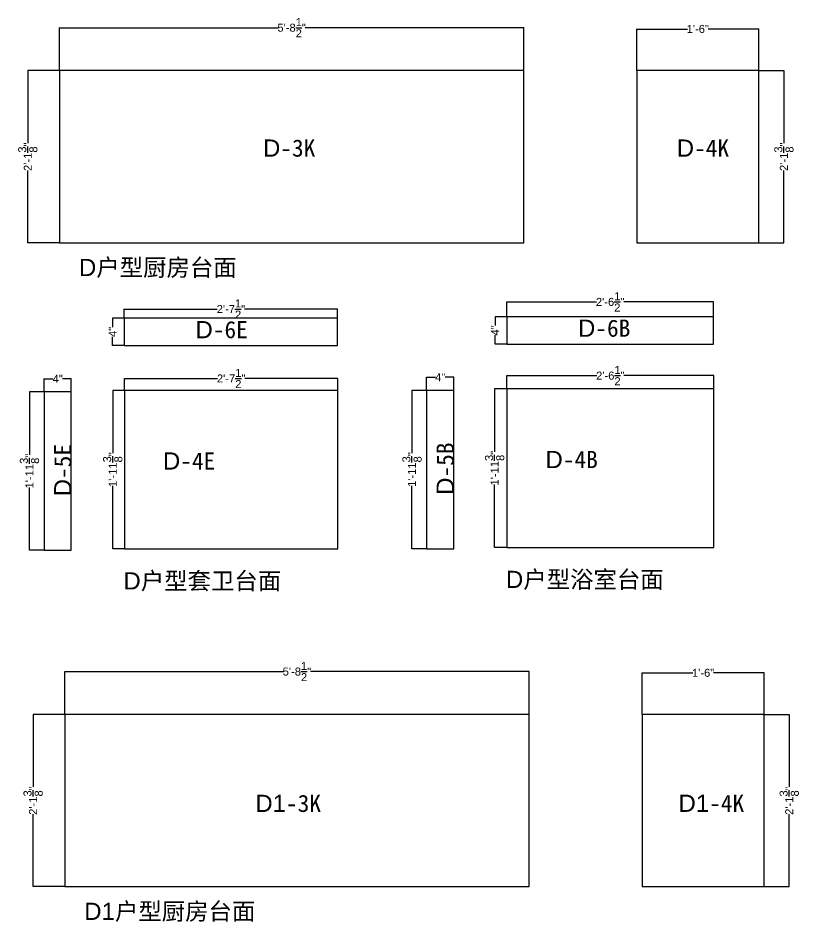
# Model space of a CAD drawing. Header units: inches. Extents: x -997106 to 39633, y -30199 to 1961.
# Drawn here: x 4683 to 7610, y -22115 to -18728 of the extents above; entities that cross this region are included whole.
import ezdxf

# ---------------------------------------------------------------- set-up
doc = ezdxf.new("R2010")
doc.units = ezdxf.units.IN
doc.header["$MEASUREMENT"] = 0
doc.layers.get('Defpoints').update_dxf_attribs({"color": 3})
doc.layers.add('编号', color=10, linetype='Continuous', plot=False)
doc.styles.get("Standard").update_dxf_attribs({"font": 'arial.ttf'})
doc.dimstyles.get("Standard").update_dxf_attribs({"dimtxt": 30, "dimasz": 1, "dimexe": 0.18, "dimexo": 0.0625, "dimgap": 0.09, "dimtad": 0, "dimtoh": 1, "dimdec": 4, "dimlfac": 0.03937, "dimzin": 0, "dimdsep": 46, "dimlunit": 4, "dimtxsty": 'Standard', "dimblk": 'ARCHTICK', "dimcen": 1, "dimadec": 0, "dimazin": 0, "dimtfac": 1, "dimtdec": 4, "dimtix": 1, "dimtofl": 0, "dimtmove": 2, "dimatfit": 3, "dimldrblk": 'ARCHTICK', "dimfxl": 1, "dimtolj": 1, "dimtzin": 0, "dimarcsym": 0})

# ---------------------------------------------------------------- blocks, each defined once
blk = doc.blocks.new('_ArchTick')
at = {"color": 0, "linetype": 'ByBlock', "const_width": 0.15}
blk.add_lwpolyline([(-0.5, -0.5), (0.5, 0.5)], dxfattribs=at)
blk = doc.blocks.new('*D352')
at = {"color": 0, "lineweight": -2, "transparency": 16777216}
for p, q in [((4838.8, -18924.7), (4838.8, -18763.5)), ((4838.8, -18763.7), (5657.9, -18763.7)), ((6578.8, -18763.7), (5759.7, -18763.7)), ((6578.8, -18924.7), (6578.8, -18763.5))]:
    blk.add_line(p, q, dxfattribs=at)
at = {"layer": 'Defpoints', "color": 0, "transparency": 16777216}
for p in [(6578.8, -18763.7), (4838.8, -18924.7), (6578.8, -18924.7)]:
    blk.add_point(p, dxfattribs=at)
at = {"color": 0, "lineweight": -2, "transparency": 16777216, "rotation": 180}
blk.add_blockref('_ArchTick', (4838.8, -18763.7), dxfattribs=at)
at = {"color": 0, "lineweight": -2, "transparency": 16777216}
blk.add_blockref('_ArchTick', (6578.8, -18763.7), dxfattribs=at)
at = {"color": 0, "transparency": 16777216, "insert": (5708.8, -18763.7), "char_height": 30, "attachment_point": 5}
blk.add_mtext('\\A1;5\'-8{\\H1x;\\S1/2;}"', dxfattribs=at)
blk = doc.blocks.new('*D353')
at = {"color": 0, "lineweight": -2, "transparency": 16777216}
for p, q in [((4838.7, -18924.7), (4719.6, -18924.7)), ((4719.8, -18924.7), (4719.8, -19196.1)), ((4719.8, -19569.7), (4719.8, -19298.3)), ((4838.7, -19569.7), (4719.6, -19569.7))]:
    blk.add_line(p, q, dxfattribs=at)
at = {"layer": 'Defpoints', "color": 0, "transparency": 16777216}
for p in [(4838.8, -18924.7), (4719.8, -19569.7), (4838.8, -19569.7)]:
    blk.add_point(p, dxfattribs=at)
at = {"color": 0, "lineweight": -2, "transparency": 16777216}
for p, rotation in [((4719.8, -18924.7), 90), ((4719.8, -19569.7), 270)]:
    blk.add_blockref('_ArchTick', p, dxfattribs=dict(at, rotation=rotation))
at = {"color": 0, "transparency": 16777216, "insert": (4719.8, -19247.2), "char_height": 30, "attachment_point": 5, "rotation": 90}
blk.add_mtext('\\A1;2\'-1{\\H1x;\\S3/8;}"', dxfattribs=at)
blk = doc.blocks.new('*D354')
at = {"color": 0, "lineweight": -2, "transparency": 16777216}
for p, q in [((7002.9, -18924.7), (7002.9, -18768.4)), ((7002.9, -18768.6), (7192.8, -18768.6)), ((7459.9, -18768.6), (7269.9, -18768.6)), ((7459.9, -18924.7), (7459.9, -18768.4))]:
    blk.add_line(p, q, dxfattribs=at)
at = {"layer": 'Defpoints', "color": 0, "transparency": 16777216}
for p in [(7459.9, -18768.6), (7002.9, -18924.7), (7459.9, -18924.7)]:
    blk.add_point(p, dxfattribs=at)
at = {"color": 0, "lineweight": -2, "transparency": 16777216, "rotation": 180}
blk.add_blockref('_ArchTick', (7002.9, -18768.6), dxfattribs=at)
at = {"color": 0, "lineweight": -2, "transparency": 16777216}
blk.add_blockref('_ArchTick', (7459.9, -18768.6), dxfattribs=at)
at = {"color": 0, "transparency": 16777216, "insert": (7231.4, -18768.6), "char_height": 30, "attachment_point": 5}
blk.add_mtext('\\A1;1\'-6"', dxfattribs=at)
blk = doc.blocks.new('*D355')
at = {"color": 0, "lineweight": -2, "transparency": 16777216}
for p, q in [((7459.9, -18924.7), (7554.3, -18924.7)), ((7554.1, -18924.7), (7554.1, -19196.1)), ((7554.1, -19569.7), (7554.1, -19298.3)), ((7459.9, -19569.7), (7554.3, -19569.7))]:
    blk.add_line(p, q, dxfattribs=at)
at = {"layer": 'Defpoints', "color": 0, "transparency": 16777216}
for p in [(7459.9, -18924.7), (7459.9, -19569.7), (7554.1, -19569.7)]:
    blk.add_point(p, dxfattribs=at)
at = {"color": 0, "lineweight": -2, "transparency": 16777216}
for p, rotation in [((7554.1, -18924.7), 90), ((7554.1, -19569.7), 270)]:
    blk.add_blockref('_ArchTick', p, dxfattribs=dict(at, rotation=rotation))
at = {"color": 0, "transparency": 16777216, "insert": (7554.1, -19247.2), "char_height": 30, "attachment_point": 5, "rotation": 90}
blk.add_mtext('\\A1;2\'-1{\\H1x;\\S3/8;}"', dxfattribs=at)
blk = doc.blocks.new('*D392')
at = {"color": 0, "lineweight": -2, "transparency": 16777216}
for p, q in [((4858.6, -21337.3), (4858.6, -21176.1)), ((4858.6, -21176.3), (5677.7, -21176.3)), ((6598.6, -21176.3), (5779.5, -21176.3)), ((6598.6, -21337.3), (6598.6, -21176.1))]:
    blk.add_line(p, q, dxfattribs=at)
at = {"layer": 'Defpoints', "color": 0, "transparency": 16777216}
for p in [(6598.6, -21176.3), (4858.6, -21337.4), (6598.6, -21337.4)]:
    blk.add_point(p, dxfattribs=at)
at = {"color": 0, "lineweight": -2, "transparency": 16777216, "rotation": 180}
blk.add_blockref('_ArchTick', (4858.6, -21176.3), dxfattribs=at)
at = {"color": 0, "lineweight": -2, "transparency": 16777216}
blk.add_blockref('_ArchTick', (6598.6, -21176.3), dxfattribs=at)
at = {"color": 0, "transparency": 16777216, "insert": (5728.6, -21176.3), "char_height": 30, "attachment_point": 5}
blk.add_mtext('\\A1;5\'-8{\\H1x;\\S1/2;}"', dxfattribs=at)
blk = doc.blocks.new('*D393')
at = {"color": 0, "lineweight": -2, "transparency": 16777216}
for p, q in [((4858.6, -21337.4), (4739.5, -21337.4)), ((4739.6, -21337.4), (4739.6, -21608.8)), ((4739.6, -21982.4), (4739.6, -21711)), ((4858.6, -21982.4), (4739.5, -21982.4))]:
    blk.add_line(p, q, dxfattribs=at)
at = {"layer": 'Defpoints', "color": 0, "transparency": 16777216}
for p in [(4858.6, -21337.4), (4739.6, -21982.4), (4858.6, -21982.4)]:
    blk.add_point(p, dxfattribs=at)
at = {"color": 0, "lineweight": -2, "transparency": 16777216}
for p, rotation in [((4739.6, -21337.4), 90), ((4739.6, -21982.4), 270)]:
    blk.add_blockref('_ArchTick', p, dxfattribs=dict(at, rotation=rotation))
at = {"color": 0, "transparency": 16777216, "insert": (4739.6, -21659.9), "char_height": 30, "attachment_point": 5, "rotation": 90}
blk.add_mtext('\\A1;2\'-1{\\H1x;\\S3/8;}"', dxfattribs=at)
blk = doc.blocks.new('*D394')
at = {"color": 0, "lineweight": -2, "transparency": 16777216}
for p, q in [((7022.8, -21337.3), (7022.8, -21181.1)), ((7022.8, -21181.3), (7212.7, -21181.3)), ((7479.8, -21181.3), (7289.8, -21181.3)), ((7479.8, -21337.3), (7479.8, -21181.1))]:
    blk.add_line(p, q, dxfattribs=at)
at = {"layer": 'Defpoints', "color": 0, "transparency": 16777216}
for p in [(7479.8, -21181.3), (7022.8, -21337.4), (7479.8, -21337.4)]:
    blk.add_point(p, dxfattribs=at)
at = {"color": 0, "lineweight": -2, "transparency": 16777216, "rotation": 180}
blk.add_blockref('_ArchTick', (7022.8, -21181.3), dxfattribs=at)
at = {"color": 0, "lineweight": -2, "transparency": 16777216}
blk.add_blockref('_ArchTick', (7479.8, -21181.3), dxfattribs=at)
at = {"color": 0, "transparency": 16777216, "insert": (7251.3, -21181.3), "char_height": 30, "attachment_point": 5}
blk.add_mtext('\\A1;1\'-6"', dxfattribs=at)
blk = doc.blocks.new('*D395')
at = {"color": 0, "lineweight": -2, "transparency": 16777216}
for p, q in [((7479.8, -21337.4), (7574.2, -21337.4)), ((7574, -21337.4), (7574, -21608.8)), ((7574, -21982.4), (7574, -21711)), ((7479.8, -21982.4), (7574.2, -21982.4))]:
    blk.add_line(p, q, dxfattribs=at)
at = {"layer": 'Defpoints', "color": 0, "transparency": 16777216}
for p in [(7479.8, -21337.4), (7479.8, -21982.4), (7574, -21982.4)]:
    blk.add_point(p, dxfattribs=at)
at = {"color": 0, "lineweight": -2, "transparency": 16777216}
for p, rotation in [((7574, -21337.4), 90), ((7574, -21982.4), 270)]:
    blk.add_blockref('_ArchTick', p, dxfattribs=dict(at, rotation=rotation))
at = {"color": 0, "transparency": 16777216, "insert": (7574, -21659.9), "char_height": 30, "attachment_point": 5, "rotation": 90}
blk.add_mtext('\\A1;2\'-1{\\H1x;\\S3/8;}"', dxfattribs=at)
blk = doc.blocks.new('*D670')
at = {"color": 0, "lineweight": -2, "transparency": 16777216}
for p, q in [((4780.8, -20128.1), (4725.8, -20128.1)), ((4726, -20128.1), (4726, -20364)), ((4726, -20722.1), (4726, -20486.2)), ((4780.8, -20722.1), (4725.8, -20722.1))]:
    blk.add_line(p, q, dxfattribs=at)
at = {"layer": 'Defpoints', "color": 0, "transparency": 16777216}
for p in [(4780.9, -20128.1), (4726, -20722.1), (4780.9, -20722.1)]:
    blk.add_point(p, dxfattribs=at)
at = {"color": 0, "lineweight": -2, "transparency": 16777216}
for p, rotation in [((4726, -20128.1), 90), ((4726, -20722.1), 270)]:
    blk.add_blockref('_ArchTick', p, dxfattribs=dict(at, rotation=rotation))
at = {"color": 0, "transparency": 16777216, "insert": (4726, -20425.1), "char_height": 30, "attachment_point": 5, "rotation": 90}
blk.add_mtext('\\A1;1\'-11{\\H1x;\\S3/8;}"', dxfattribs=at)
blk = doc.blocks.new('*D671')
at = {"color": 0, "lineweight": -2, "transparency": 16777216}
for p, q in [((4780.9, -20128), (4780.9, -20078.8)), ((4780.9, -20079), (4814, -20079)), ((4882.9, -20079), (4849.8, -20079)), ((4882.9, -20128), (4882.9, -20078.8))]:
    blk.add_line(p, q, dxfattribs=at)
at = {"layer": 'Defpoints', "color": 0, "transparency": 16777216}
for p in [(4882.9, -20079), (4780.9, -20128.1), (4882.9, -20128.1)]:
    blk.add_point(p, dxfattribs=at)
at = {"color": 0, "lineweight": -2, "transparency": 16777216, "rotation": 180}
blk.add_blockref('_ArchTick', (4780.9, -20079), dxfattribs=at)
at = {"color": 0, "lineweight": -2, "transparency": 16777216}
blk.add_blockref('_ArchTick', (4882.9, -20079), dxfattribs=at)
at = {"color": 0, "transparency": 16777216, "insert": (4831.9, -20079), "char_height": 30, "attachment_point": 5}
blk.add_mtext('\\A1;4"', dxfattribs=at)
blk = doc.blocks.new('*D672')
at = {"color": 0, "lineweight": -2, "transparency": 16777216}
for p, q in [((5082.1, -20122.6), (5082.1, -20077.9)), ((5082.1, -20078.1), (5430.9, -20078.1)), ((5882.1, -20078.1), (5533.2, -20078.1)), ((5882.1, -20122.6), (5882.1, -20077.9))]:
    blk.add_line(p, q, dxfattribs=at)
at = {"layer": 'Defpoints', "color": 0, "transparency": 16777216}
for p in [(5882.1, -20078.1), (5082.1, -20122.7), (5882.1, -20122.7)]:
    blk.add_point(p, dxfattribs=at)
at = {"color": 0, "lineweight": -2, "transparency": 16777216, "rotation": 180}
blk.add_blockref('_ArchTick', (5082.1, -20078.1), dxfattribs=at)
at = {"color": 0, "lineweight": -2, "transparency": 16777216}
blk.add_blockref('_ArchTick', (5882.1, -20078.1), dxfattribs=at)
at = {"color": 0, "transparency": 16777216, "insert": (5482.1, -20078.1), "char_height": 30, "attachment_point": 5}
blk.add_mtext('\\A1;2\'-7{\\H1x;\\S1/2;}"', dxfattribs=at)
blk = doc.blocks.new('*D673')
at = {"color": 0, "lineweight": -2, "transparency": 16777216}
for p, q in [((5082, -20122.7), (5038.1, -20122.7)), ((5038.2, -20122.7), (5038.2, -20358.6)), ((5038.2, -20716.7), (5038.2, -20480.8)), ((5082, -20716.7), (5038.1, -20716.7))]:
    blk.add_line(p, q, dxfattribs=at)
at = {"layer": 'Defpoints', "color": 0, "transparency": 16777216}
for p in [(5082.1, -20122.7), (5038.2, -20716.7), (5082.1, -20716.7)]:
    blk.add_point(p, dxfattribs=at)
at = {"color": 0, "lineweight": -2, "transparency": 16777216}
for p, rotation in [((5038.2, -20122.7), 90), ((5038.2, -20716.7), 270)]:
    blk.add_blockref('_ArchTick', p, dxfattribs=dict(at, rotation=rotation))
at = {"color": 0, "transparency": 16777216, "insert": (5038.2, -20419.7), "char_height": 30, "attachment_point": 5, "rotation": 90}
blk.add_mtext('\\A1;1\'-11{\\H1x;\\S3/8;}"', dxfattribs=at)
blk = doc.blocks.new('*D674')
at = {"color": 0, "lineweight": -2, "transparency": 16777216}
for p, q in [((5081.3, -19852.6), (5037.6, -19852.6)), ((5037.8, -19852.6), (5037.8, -19885.6)), ((5037.8, -19954.6), (5037.8, -19921.5)), ((5081.3, -19954.6), (5037.6, -19954.6))]:
    blk.add_line(p, q, dxfattribs=at)
at = {"layer": 'Defpoints', "color": 0, "transparency": 16777216}
for p in [(5081.3, -19852.6), (5037.8, -19954.6), (5081.3, -19954.6)]:
    blk.add_point(p, dxfattribs=at)
at = {"color": 0, "lineweight": -2, "transparency": 16777216}
for p, rotation in [((5037.8, -19852.6), 90), ((5037.8, -19954.6), 270)]:
    blk.add_blockref('_ArchTick', p, dxfattribs=dict(at, rotation=rotation))
at = {"color": 0, "transparency": 16777216, "insert": (5037.8, -19903.6), "char_height": 30, "attachment_point": 5, "rotation": 90}
blk.add_mtext('\\A1;4"', dxfattribs=at)
blk = doc.blocks.new('*D675')
at = {"color": 0, "lineweight": -2, "transparency": 16777216}
for p, q in [((5081.3, -19852.5), (5081.3, -19817.7)), ((5081.3, -19817.9), (5430.2, -19817.9)), ((5881.3, -19817.9), (5532.5, -19817.9)), ((5881.3, -19852.5), (5881.3, -19817.7))]:
    blk.add_line(p, q, dxfattribs=at)
at = {"layer": 'Defpoints', "color": 0, "transparency": 16777216}
for p in [(5881.3, -19817.9), (5081.3, -19852.6), (5881.3, -19852.6)]:
    blk.add_point(p, dxfattribs=at)
at = {"color": 0, "lineweight": -2, "transparency": 16777216, "rotation": 180}
blk.add_blockref('_ArchTick', (5081.3, -19817.9), dxfattribs=at)
at = {"color": 0, "lineweight": -2, "transparency": 16777216}
blk.add_blockref('_ArchTick', (5881.3, -19817.9), dxfattribs=at)
at = {"color": 0, "transparency": 16777216, "insert": (5481.3, -19817.9), "char_height": 30, "attachment_point": 5}
blk.add_mtext('\\A1;2\'-7{\\H1x;\\S1/2;}"', dxfattribs=at)
blk = doc.blocks.new('*D1053')
at = {"color": 0, "lineweight": -2, "transparency": 16777216}
for p, q in [((6214.8, -20122.6), (6159.7, -20122.6)), ((6159.9, -20122.6), (6159.9, -20358.5)), ((6159.9, -20716.6), (6159.9, -20480.7)), ((6214.8, -20716.6), (6159.7, -20716.6))]:
    blk.add_line(p, q, dxfattribs=at)
at = {"layer": 'Defpoints', "color": 0, "transparency": 16777216}
for p in [(6214.8, -20122.6), (6159.9, -20716.6), (6214.8, -20716.6)]:
    blk.add_point(p, dxfattribs=at)
at = {"color": 0, "lineweight": -2, "transparency": 16777216}
for p, rotation in [((6159.9, -20122.6), 90), ((6159.9, -20716.6), 270)]:
    blk.add_blockref('_ArchTick', p, dxfattribs=dict(at, rotation=rotation))
at = {"color": 0, "transparency": 16777216, "insert": (6159.9, -20419.6), "char_height": 30, "attachment_point": 5, "rotation": 90}
blk.add_mtext('\\A1;1\'-11{\\H1x;\\S3/8;}"', dxfattribs=at)
blk = doc.blocks.new('*D1054')
at = {"color": 0, "lineweight": -2, "transparency": 16777216}
for p, q in [((6214.8, -20122.6), (6214.8, -20073.3)), ((6214.8, -20073.5), (6247.9, -20073.5)), ((6316.8, -20073.5), (6283.8, -20073.5)), ((6316.8, -20122.6), (6316.8, -20073.3))]:
    blk.add_line(p, q, dxfattribs=at)
at = {"layer": 'Defpoints', "color": 0, "transparency": 16777216}
for p in [(6316.8, -20073.5), (6214.8, -20122.6), (6316.8, -20122.6)]:
    blk.add_point(p, dxfattribs=at)
at = {"color": 0, "lineweight": -2, "transparency": 16777216, "rotation": 180}
blk.add_blockref('_ArchTick', (6214.8, -20073.5), dxfattribs=at)
at = {"color": 0, "lineweight": -2, "transparency": 16777216}
blk.add_blockref('_ArchTick', (6316.8, -20073.5), dxfattribs=at)
at = {"color": 0, "transparency": 16777216, "insert": (6265.8, -20073.5), "char_height": 30, "attachment_point": 5}
blk.add_mtext('\\A1;4"', dxfattribs=at)
blk = doc.blocks.new('*D1052')
at = {"color": 0, "lineweight": -2, "transparency": 16777216}
for p, q in [((6515.2, -19847.1), (6471.2, -19847.1)), ((6471.4, -19847.1), (6471.4, -19880.1)), ((6471.4, -19949.1), (6471.4, -19916)), ((6515.2, -19949.1), (6471.2, -19949.1))]:
    blk.add_line(p, q, dxfattribs=at)
at = {"layer": 'Defpoints', "color": 0, "transparency": 16777216}
for p in [(6515.3, -19847.1), (6471.4, -19949.1), (6515.3, -19949.1)]:
    blk.add_point(p, dxfattribs=at)
at = {"color": 0, "lineweight": -2, "transparency": 16777216}
for p, rotation in [((6471.4, -19847.1), 90), ((6471.4, -19949.1), 270)]:
    blk.add_blockref('_ArchTick', p, dxfattribs=dict(at, rotation=rotation))
at = {"color": 0, "transparency": 16777216, "insert": (6471.4, -19898.1), "char_height": 30, "attachment_point": 5, "rotation": 90}
blk.add_mtext('\\A1;4"', dxfattribs=at)
blk = doc.blocks.new('*D1055')
at = {"color": 0, "lineweight": -2, "transparency": 16777216}
for p, q in [((6515.3, -19845.4), (6515.3, -19791)), ((6515.3, -19791.2), (6851.6, -19791.2)), ((7290.3, -19791.2), (6953.9, -19791.2)), ((7290.3, -19847), (7290.3, -19791))]:
    blk.add_line(p, q, dxfattribs=at)
at = {"layer": 'Defpoints', "color": 0, "transparency": 16777216}
for p in [(7290.3, -19791.2), (6515.3, -19845.4), (7290.3, -19847.1)]:
    blk.add_point(p, dxfattribs=at)
at = {"color": 0, "lineweight": -2, "transparency": 16777216, "rotation": 180}
blk.add_blockref('_ArchTick', (6515.3, -19791.2), dxfattribs=at)
at = {"color": 0, "lineweight": -2, "transparency": 16777216}
blk.add_blockref('_ArchTick', (7290.3, -19791.2), dxfattribs=at)
at = {"color": 0, "transparency": 16777216, "insert": (6902.8, -19791.2), "char_height": 30, "attachment_point": 5}
blk.add_mtext('\\A1;2\'-6{\\H1x;\\S1/2;}"', dxfattribs=at)
blk = doc.blocks.new('*D1056')
at = {"color": 0, "lineweight": -2, "transparency": 16777216}
for p, q in [((6516, -20117.1), (6516, -20067.2)), ((6516, -20067.4), (6852.3, -20067.4)), ((7291, -20067.4), (6954.6, -20067.4)), ((7291, -20117.1), (7291, -20067.2))]:
    blk.add_line(p, q, dxfattribs=at)
at = {"layer": 'Defpoints', "color": 0, "transparency": 16777216}
for p in [(7291, -20067.4), (6516, -20117.2), (7291, -20117.2)]:
    blk.add_point(p, dxfattribs=at)
at = {"color": 0, "lineweight": -2, "transparency": 16777216, "rotation": 180}
blk.add_blockref('_ArchTick', (6516, -20067.4), dxfattribs=at)
at = {"color": 0, "lineweight": -2, "transparency": 16777216}
blk.add_blockref('_ArchTick', (7291, -20067.4), dxfattribs=at)
at = {"color": 0, "transparency": 16777216, "insert": (6903.5, -20067.4), "char_height": 30, "attachment_point": 5}
blk.add_mtext('\\A1;2\'-6{\\H1x;\\S1/2;}"', dxfattribs=at)
blk = doc.blocks.new('*D1057')
at = {"color": 0, "lineweight": -2, "transparency": 16777216}
for p, q in [((6515.9, -20117.2), (6469.6, -20117.2)), ((6469.8, -20117.2), (6469.8, -20353.1)), ((6469.8, -20711.2), (6469.8, -20475.3)), ((6515.9, -20711.2), (6469.6, -20711.2))]:
    blk.add_line(p, q, dxfattribs=at)
at = {"layer": 'Defpoints', "color": 0, "transparency": 16777216}
for p in [(6516, -20117.2), (6469.8, -20711.2), (6516, -20711.2)]:
    blk.add_point(p, dxfattribs=at)
at = {"color": 0, "lineweight": -2, "transparency": 16777216}
for p, rotation in [((6469.8, -20117.2), 90), ((6469.8, -20711.2), 270)]:
    blk.add_blockref('_ArchTick', p, dxfattribs=dict(at, rotation=rotation))
at = {"color": 0, "transparency": 16777216, "insert": (6469.8, -20414.2), "char_height": 30, "attachment_point": 5, "rotation": 90}
blk.add_mtext('\\A1;1\'-11{\\H1x;\\S3/8;}"', dxfattribs=at)

msp = doc.modelspace()

# ---------------------------------------------------------------- linework, layer by layer
for points in [[(4838.77152, -19569.72719), (6578.77152, -19569.72719), (6578.77152, -18924.72719), (4838.77152, -18924.72719)], [(7002.88567, -19569.72719), (7459.88567, -19569.72719), (7459.88567, -18924.72719), (7002.88567, -18924.72719)], [(6515.25621, -19949.07528), (7290.25621, -19949.07528), (7290.25621, -19847.07528), (6515.25621, -19847.07528)], [(5081.32297, -19954.55123), (5881.32297, -19954.55123), (5881.32297, -19852.55123), (5081.32297, -19852.55123)], [(6515.98949, -20711.20765), (7290.98949, -20711.20765), (7290.98949, -20117.20765), (6515.98949, -20117.20765)], [(4780.8986, -20722.09509), (4882.8986, -20722.09509), (4882.8986, -20128.09509), (4780.8986, -20128.09509)], [(5082.05626, -20716.68361), (5882.05626, -20716.68361), (5882.05626, -20122.68361), (5082.05626, -20122.68361)], [(6214.83184, -20716.61913), (6316.83184, -20716.61913), (6316.83184, -20122.61913), (6214.83184, -20122.61913)], [(4858.63893, -21982.37357), (6598.63893, -21982.37357), (6598.63893, -21337.37357), (4858.63893, -21337.37357)], [(7022.75308, -21982.37357), (7479.75308, -21982.37357), (7479.75308, -21337.37357), (7022.75308, -21337.37357)]]:
    msp.add_lwpolyline(points, close=True)

# ---------------------------------------------------------------- texts
at = {"char_height": 64.3508622, "attachment_point": 1}
for s, insert in [('D{\\fSimSun|b0|i0|c134|p2;户型厨房台面}', (4911.53893, -19629.99592)), ('D{\\fSimSun|b0|i0|c134|p2;户型套卫台面}', (5078.25102, -20804.40047)), ('D{\\fSimSun|b0|i0|c134|p2;户型浴室台面}', (6512.18426, -20798.92451)), ('D1{\\fSimSun|b0|i0|c134|p2;户型厨房台面}', (4931.40633, -22042.64231))]:
    msp.add_mtext(s, dxfattribs=dict(at, insert=insert))
at = {"layer": '编号', "char_height": 64.3508622, "attachment_point": 1}
for s, insert in [('D{\\fSimSun|b0|i0|c134|p2;-3K}', (5601.42946, -19182.61295)), ('D{\\fSimSun|b0|i0|c134|p2;-4K}', (7152.31845, -19182.61295)), ('D{\\fSimSun|b0|i0|c134|p2;-6E}', (5348.33252, -19862.99812)), ('D{\\fSimSun|b0|i0|c134|p2;-6B}', (6782.26575, -19857.52216)), ('D{\\fSimSun|b0|i0|c134|p2;-4E}', (5226.40047, -20355.06937)), ('D{\\fSimSun|b0|i0|c134|p2;-4B}', (6660.3337, -20349.59342)), ('D1{\\fSimSun|b0|i0|c134|p2;-3K}', (5572.6793, -21638.10939)), ('D1{\\fSimSun|b0|i0|c134|p2;-4K}', (7158.98174, -21637.72508))]:
    msp.add_mtext(s, dxfattribs=dict(at, insert=insert))
at = {"layer": '编号', "char_height": 64.3508622, "attachment_point": 1, "rotation": 90}
for s, insert in [('D{\\fSimSun|b0|i0|c134|p2;-5E}', (4818.28437, -20519.76442)), ('D{\\fSimSun|b0|i0|c134|p2;-5B}', (6252.2176, -20514.28846))]:
    msp.add_mtext(s, dxfattribs=dict(at, insert=insert))

# ---------------------------------------------------------------- dimensions: what is measured, and where the dimension line sits
for base, p1, p2, picture, middle in [((6578.77152, -18763.66443), (4838.77152, -18924.72719), (6578.77152, -18924.72719), '*D352', (5708.77152, -18763.66443)), ((7459.88567, -18768.62777), (7002.88567, -18924.72719), (7459.88567, -18924.72719), '*D354', (7231.38567, -18768.62777)), ((7290.256207148, -19791.158672295), (6515.256207148, -19845.4180789439), (7290.256207148, -19847.075278678), '*D1055', (6902.756207148, -19791.158672295)), ((5881.32297, -19817.92279), (5081.32297, -19852.55123), (5881.32297, -19852.55123), '*D675', (5481.32297, -19817.92279)), ((5882.05626, -20078.11678), (5082.05626, -20122.68361), (5882.05626, -20122.68361), '*D672', (5482.05626, -20078.11678)), ((7290.9894934632, -20067.3884891234), (6515.9894934632, -20117.2076508245), (7290.9894934632, -20117.2076508245), '*D1056', (6903.4894934632, -20067.3884891234)), ((4882.8986, -20078.99423), (4780.8986, -20128.09509), (4882.8986, -20128.09509), '*D671', (4831.8986, -20078.99423)), ((6316.83184, -20073.51828), (6214.83184, -20122.61913), (6316.83184, -20122.61913), '*D1054', (6265.83184, -20073.51828)), ((6598.63893, -21176.31081), (4858.63893, -21337.37357), (6598.63893, -21337.37357), '*D392', (5728.63893, -21176.31081)), ((7479.75308, -21181.27415), (7022.75308, -21337.37357), (7479.75308, -21337.37357), '*D394', (7251.25308, -21181.27415))]:
    dim = msp.add_linear_dim(base=base, p1=p1, p2=p2, dimstyle='Standard')
    dim.commit()
    dim.dimension.update_dxf_attribs({"geometry": picture, "text_midpoint": middle})
for base, p1, p2, picture, middle in [((4719.7629281276, -19569.7271873849), (4838.7715225164, -18924.7271873849), (4838.7715225164, -19569.7271873849), '*D353', (4719.7629281276, -19247.2271873849)), ((7554.1356526283, -19569.7271873849), (7459.8856730036, -18924.7271873849), (7459.8856730036, -19569.7271873849), '*D355', (7554.1356526283, -19247.2271873849)), ((6471.36821, -19949.07528), (6515.25621, -19847.07528), (6515.25621, -19949.07528), '*D1052', (6471.36821, -19898.07528)), ((5037.78722, -19954.55123), (5081.32297, -19852.55123), (5081.32297, -19954.55123), '*D674', (5037.78722, -19903.55123)), ((6469.79388, -20711.20765), (6515.98949, -20117.20765), (6515.98949, -20711.20765), '*D1057', (6469.79388, -20414.20765)), ((4725.95291, -20722.09509), (4780.8986, -20128.09509), (4780.8986, -20722.09509), '*D670', (4725.95291, -20425.09509)), ((5038.23665, -20716.68361), (5082.05626, -20122.68361), (5082.05626, -20716.68361), '*D673', (5038.23665, -20419.68361)), ((6159.88614, -20716.61913), (6214.83184, -20122.61913), (6214.83184, -20716.61913), '*D1053', (6159.88614, -20419.61913)), ((4739.6303340498, -21982.3735716877), (4858.6389284386, -21337.3735716876), (4858.6389284386, -21982.3735716876), '*D393', (4739.6303340498, -21659.8735716876)), ((7574.0030585505, -21982.3735716877), (7479.7530789258, -21337.3735716876), (7479.7530789258, -21982.3735716876), '*D395', (7574.0030585505, -21659.8735716876))]:
    dim = msp.add_linear_dim(base=base, p1=p1, p2=p2, angle=90, dimstyle='Standard')
    dim.commit()
    dim.dimension.update_dxf_attribs({"geometry": picture, "text_midpoint": middle})

doc.saveas('drawing.dxf')
